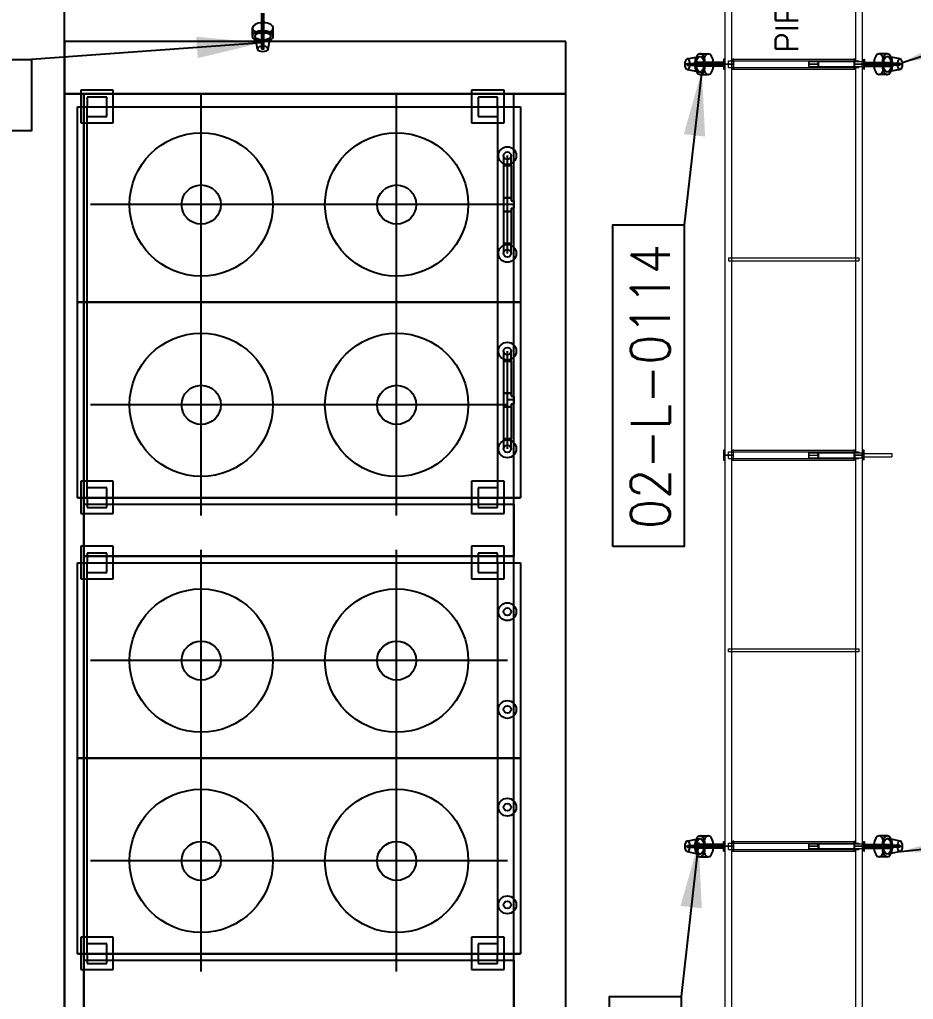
# Model space of a CAD drawing. Header units: inches. Extents: x 295136 to 296247, y 2627183 to 2627409.
# Drawn here: x 295225.21 to 295238.94, y 2627247.23 to 2627262.27 of the extents above; entities that cross this region are included whole.
import ezdxf
from ezdxf.enums import TextEntityAlignment as Align

# ---------------------------------------------------------------- set-up
doc = ezdxf.new("R2010")
doc.units = ezdxf.units.IN
doc.header["$MEASUREMENT"] = 0
for name, color, linetype in [('_Auto', 7, 'Continuous'), ('Default', 7, 'Continuous'), ('EQUIPMENT LAYOUT-EMBED 1_DWG$0$Default', 7, 'Continuous'), ('EQUIPMENT LAYOUT-EMBED 1_DWG$0$DwgTemplate', 7, 'Continuous'), ('Layer 1', 7, 'Continuous'), ('Layout', 6, 'Continuous'), ('REV.D CLOUD', 2, 'Continuous'), ('硅胶总平面底图 工艺装置区', 253, 'Continuous')]:
    doc.layers.add(name, color=color, linetype=linetype)
doc.styles.add('HZTXT', font='txt_qlt.shx', dxfattribs={"width": 0.7, "bigfont": 'hztxt.shx'})
doc.styles.add('txt.shx', font='')
doc.styles.get('txt.shx').set_extended_font_data('txt.shx')
doc.dimstyles.new('ISO-25', dxfattribs={"dimtxt": 2.5, "dimasz": 2.5, "dimexe": 1.25, "dimexo": 0.625, "dimtad": 1, "dimtxsty": 'HZTXT', "dimcen": 2.5, "dimclrd": 256, "dimclre": 256, "dimclrt": 256, "dimadec": 4, "dimazin": 0, "dimtfac": 1, "dimtmove": 0, "dimatfit": 3, "dimfxl": 1, "dimlwd": -1, "dimlwe": -1, "dimarcsym": 0})

# ---------------------------------------------------------------- blocks, each defined once
blk = doc.blocks.new('A$C55974CAD')
at = {"layer": 'EQUIPMENT LAYOUT-EMBED 1_DWG$0$Default', "color": 7, "lineweight": 25}
for centre in [(17.95, 15.6), (19.45, 15.6), (20.95, 15.6), (22.45, 15.6), (24.95, 15.6), (26.45, 15.6), (27.95, 15.6), (29.45, 15.6)]:
    blk.add_circle(centre, 0.137, dxfattribs=at)
at = {"layer": 'EQUIPMENT LAYOUT-EMBED 1_DWG$0$DwgTemplate', "color": 7, "lineweight": 25}
for p, q in [((0, 22.4), (61, 22.4)), ((16.956, 22.15), (16.956, 21.65)), ((16.956, 22.15), (16.956, 21.65)), ((17.2, 22.15), (16.956, 22.15)), ((17.2, 22.15), (16.956, 22.15)), ((17.456, 22.15), (17.2, 22.15)), ((17.456, 22.15), (17.2, 22.15)), ((17.456, 21.65), (17.456, 22.15)), ((17.456, 21.65), (17.456, 22.15)), ((23.2, 22.15), (22.956, 22.15)), ((23.2, 22.15), (22.956, 22.15)), ((22.956, 22.15), (22.956, 21.65)), ((22.956, 22.15), (22.956, 21.65)), ((23.456, 22.15), (23.2, 22.15)), ((23.456, 22.15), (23.2, 22.15)), ((23.456, 21.65), (23.456, 22.15)), ((23.456, 21.65), (23.456, 22.15)), ((24.2, 22.15), (23.956, 22.15)), ((24.2, 22.15), (23.956, 22.15)), ((23.956, 22.15), (23.956, 21.65)), ((23.956, 22.15), (23.956, 21.65)), ((24.456, 22.15), (24.2, 22.15)), ((24.456, 22.15), (24.2, 22.15)), ((24.456, 21.65), (24.456, 22.15)), ((24.456, 21.65), (24.456, 22.15)), ((30.2, 22.15), (29.956, 22.15)), ((30.2, 22.15), (29.956, 22.15)), ((29.956, 22.15), (29.956, 21.65)), ((29.956, 22.15), (29.956, 21.65)), ((30.456, 22.15), (30.2, 22.15)), ((30.456, 22.15), (30.2, 22.15)), ((30.456, 21.65), (30.456, 22.15)), ((30.456, 21.65), (30.456, 22.15)), ((17.1, 22.05), (17.1, 21.75)), ((17.1, 22.05), (17.1, 21.75)), ((23.2, 22.1), (17.2, 22.1)), ((17.2, 22.1), (23.2, 22.1)), ((17.35, 21.75), (17.35, 22.05)), ((17.35, 21.75), (17.35, 22.05)), ((23.05, 22.05), (23.05, 21.75)), ((23.05, 22.05), (23.05, 21.75)), ((23.3, 21.75), (23.3, 22.05)), ((23.3, 22.05), (23.3, 21.75)), ((24.1, 22.05), (24.1, 21.75)), ((24.1, 22.05), (24.1, 21.75)), ((30.2, 22.1), (24.2, 22.1)), ((24.2, 22.1), (30.2, 22.1)), ((24.35, 21.75), (24.35, 22.05)), ((24.35, 21.75), (24.35, 22.05)), ((30.05, 22.05), (30.05, 21.75)), ((30.05, 22.05), (30.05, 21.75)), ((17.2, 21.75), (17.35, 21.75)), ((17.2, 21.75), (17.35, 21.75)), ((23.05, 21.75), (23.2, 21.75)), ((23.05, 21.75), (23.2, 21.75)), ((24.2, 21.75), (24.35, 21.75)), ((24.2, 21.75), (24.35, 21.75)), ((30.05, 21.75), (30.2, 21.75)), ((30.05, 21.75), (30.2, 21.75)), ((16.956, 21.65), (17.1, 21.65)), ((16.956, 21.65), (17.1, 21.65)), ((17.2, 21.65), (17.456, 21.65)), ((17.2, 21.65), (17.456, 21.65)), ((22.956, 21.65), (23.2, 21.65)), ((22.956, 21.65), (23.2, 21.65)), ((23.3, 21.65), (23.456, 21.65)), ((23.3, 21.65), (23.456, 21.65)), ((23.956, 21.65), (24.1, 21.65)), ((23.956, 21.65), (24.1, 21.65)), ((24.2, 21.65), (24.456, 21.65)), ((24.2, 21.65), (24.456, 21.65)), ((29.956, 21.65), (30.2, 21.65)), ((29.956, 21.65), (30.2, 21.65)), ((30.4, 21.65), (30.456, 21.65)), ((30.4, 21.65), (30.456, 21.65)), ((16.956, 16.15), (16.956, 15.65)), ((16.956, 16.15), (16.956, 15.65)), ((17.1, 16.15), (16.956, 16.15)), ((17.1, 16.15), (16.956, 16.15)), ((17.456, 16.15), (17.2, 16.15)), ((17.456, 16.15), (17.2, 16.15)), ((17.456, 15.65), (17.456, 16.15)), ((17.456, 15.65), (17.456, 16.15)), ((23.2, 16.15), (22.956, 16.15)), ((23.2, 16.15), (22.956, 16.15)), ((22.956, 16.15), (22.956, 15.65)), ((22.956, 16.15), (22.956, 15.65)), ((23.456, 16.15), (23.3, 16.15)), ((23.456, 16.15), (23.3, 16.15)), ((23.456, 15.65), (23.456, 16.15)), ((23.456, 15.65), (23.456, 16.15)), ((24.1, 16.15), (23.956, 16.15)), ((24.1, 16.15), (23.956, 16.15)), ((23.956, 16.15), (23.956, 15.65)), ((23.956, 16.15), (23.956, 15.65)), ((24.456, 16.15), (24.2, 16.15)), ((24.456, 16.15), (24.2, 16.15)), ((24.456, 15.65), (24.456, 16.15)), ((24.456, 15.65), (24.456, 16.15)), ((30.2, 16.15), (29.956, 16.15)), ((30.2, 16.15), (29.956, 16.15)), ((29.956, 16.15), (29.956, 15.65)), ((29.956, 16.15), (29.956, 15.65)), ((30.456, 16.15), (30.4, 16.15)), ((30.456, 16.15), (30.4, 16.15)), ((30.456, 15.65), (30.456, 16.15)), ((30.456, 15.65), (30.456, 16.15)), ((17.1, 16.05), (17.1, 15.75)), ((17.1, 16.05), (17.1, 15.75)), ((17.35, 16.05), (17.2, 16.05)), ((17.35, 16.05), (17.2, 16.05)), ((17.35, 15.75), (17.35, 16.05)), ((17.35, 15.75), (17.35, 16.05)), ((23.05, 16.05), (23.05, 15.75)), ((23.05, 16.05), (23.05, 15.75)), ((23.2, 16.05), (23.05, 16.05)), ((23.2, 16.05), (23.05, 16.05)), ((23.3, 15.75), (23.3, 16.05)), ((23.3, 16.05), (23.3, 15.75)), ((24.1, 16.05), (24.1, 15.75)), ((24.1, 16.05), (24.1, 15.75)), ((24.35, 16.05), (24.2, 16.05)), ((24.35, 16.05), (24.2, 16.05)), ((24.35, 15.75), (24.35, 16.05)), ((24.35, 15.75), (24.35, 16.05)), ((30.05, 16.05), (30.05, 15.75)), ((30.05, 16.05), (30.05, 15.75)), ((30.2, 16.05), (30.05, 16.05)), ((30.2, 16.05), (30.05, 16.05)), ((16.956, 15.65), (17.1, 15.65)), ((16.956, 15.65), (17.1, 15.65)), ((17.2, 15.65), (17.456, 15.65)), ((17.2, 15.65), (17.456, 15.65)), ((22.956, 15.65), (23.2, 15.65)), ((22.956, 15.65), (23.2, 15.65)), ((23.3, 15.65), (23.456, 15.65)), ((23.3, 15.65), (23.456, 15.65)), ((23.956, 15.65), (24.1, 15.65)), ((23.956, 15.65), (24.1, 15.65)), ((24.2, 15.65), (24.456, 15.65)), ((24.2, 15.65), (24.456, 15.65)), ((25.102, 15.657), (24.95, 15.657)), ((25.102, 15.6), (25.102, 15.657)), ((25.595, 15.657), (25.102, 15.657)), ((25.102, 15.657), (25.102, 15.6)), ((25.595, 15.657), (25.595, 15.543)), ((25.805, 15.657), (25.595, 15.657)), ((25.595, 15.6), (25.595, 15.657)), ((25.805, 15.657), (25.805, 15.543)), ((25.805, 15.6), (25.805, 15.657)), ((26.298, 15.657), (25.805, 15.657)), ((26.298, 15.657), (26.298, 15.6)), ((26.45, 15.657), (26.298, 15.657)), ((26.298, 15.6), (26.298, 15.657)), ((28.102, 15.657), (27.95, 15.657)), ((28.102, 15.657), (28.102, 15.6)), ((28.102, 15.543), (28.102, 15.657)), ((28.595, 15.657), (28.102, 15.657)), ((28.595, 15.657), (28.595, 15.543)), ((28.805, 15.657), (28.595, 15.657)), ((28.595, 15.543), (28.595, 15.657)), ((28.805, 15.657), (28.805, 15.543)), ((28.805, 15.543), (28.805, 15.657)), ((29.298, 15.657), (28.805, 15.657)), ((29.298, 15.657), (29.298, 15.6)), ((29.45, 15.657), (29.298, 15.657)), ((29.298, 15.543), (29.298, 15.657)), ((29.956, 15.65), (30.2, 15.65)), ((29.956, 15.65), (30.2, 15.65)), ((30.4, 15.65), (30.456, 15.65)), ((30.4, 15.65), (30.456, 15.65)), ((17.2, 15.5), (23.2, 15.5)), ((17.2, 15.5), (23.2, 15.5)), ((24.2, 15.5), (30.2, 15.5)), ((24.2, 15.5), (30.2, 15.5)), ((24.95, 15.6), (25.102, 15.6)), ((24.95, 15.543), (25.102, 15.543)), ((25.102, 15.6), (25.595, 15.6)), ((25.102, 15.543), (25.102, 15.6)), ((25.102, 15.6), (25.102, 15.6)), ((25.102, 15.6), (25.102, 15.6)), ((25.102, 15.6), (25.102, 15.543)), ((25.595, 15.543), (25.102, 15.543)), ((25.595, 15.6), (25.805, 15.6)), ((25.595, 15.6), (25.595, 15.6)), ((25.595, 15.543), (25.595, 15.6)), ((25.643, 15.543), (25.595, 15.543)), ((25.643, 15.543), (25.643, 15.495)), ((25.643, 15.495), (25.7, 15.495)), ((25.7, 15.495), (25.7, 15.6)), ((25.7, 15.495), (25.7, 15.495)), ((25.7, 15.495), (25.757, 15.495)), ((25.805, 15.543), (25.757, 15.543)), ((25.757, 15.543), (25.757, 15.495)), ((25.805, 15.6), (25.805, 15.6)), ((25.805, 15.6), (25.805, 15.6)), ((25.805, 15.6), (26.298, 15.6)), ((25.805, 15.543), (25.805, 15.6)), ((26.298, 15.543), (25.805, 15.543)), ((26.298, 15.6), (26.298, 15.6)), ((26.298, 15.6), (26.298, 15.6)), ((26.298, 15.6), (26.45, 15.6)), ((26.298, 15.6), (26.298, 15.543)), ((26.298, 15.543), (26.298, 15.6)), ((26.298, 15.543), (26.45, 15.543)), ((27.95, 15.6), (28.102, 15.6)), ((27.95, 15.543), (28.102, 15.543)), ((28.102, 15.6), (28.102, 15.6)), ((28.102, 15.6), (28.102, 15.6)), ((28.102, 15.6), (28.102, 15.543)), ((28.102, 15.6), (28.595, 15.6)), ((28.595, 15.543), (28.102, 15.543)), ((28.595, 15.6), (28.805, 15.6)), ((28.595, 15.6), (28.595, 15.6)), ((28.643, 15.543), (28.595, 15.543)), ((28.643, 15.543), (28.643, 15.495)), ((28.643, 15.495), (28.7, 15.495)), ((28.7, 15.495), (28.7, 15.6)), ((28.7, 15.495), (28.7, 15.495)), ((28.7, 15.495), (28.757, 15.495)), ((28.805, 15.543), (28.757, 15.543)), ((28.757, 15.543), (28.757, 15.495)), ((28.805, 15.6), (28.805, 15.6)), ((28.805, 15.6), (28.805, 15.6)), ((28.805, 15.6), (29.298, 15.6)), ((29.298, 15.543), (28.805, 15.543)), ((29.298, 15.6), (29.298, 15.6)), ((29.298, 15.6), (29.298, 15.6)), ((29.298, 15.6), (29.45, 15.6)), ((29.298, 15.6), (29.298, 15.543)), ((29.298, 15.543), (29.45, 15.543))]:
    blk.add_line(p, q, dxfattribs=at)
at = {"layer": 'EQUIPMENT LAYOUT-EMBED 1_DWG$0$DwgTemplate', "color": 5, "lineweight": 25}
for p, q in [((30.4, 22.4), (9.9, 22.4)), ((31.2, 22.4), (30.4, 22.4)), ((30.4, 14.7), (30.4, 22.4)), ((30.4, 22.4), (30.4, 14.7)), ((30.4, 22.4), (30.4, 22.1)), ((30.4, 22.4), (30.4, 22.1)), ((17.2, 22.05), (17.2, 22.2)), ((17.2, 22.2), (17.2, 22.05)), ((17.2, 22.2), (20.2, 22.2)), ((17.2, 22.2), (20.2, 22.2)), ((20.2, 22.2), (23.2, 22.2)), ((20.2, 22.2), (23.2, 22.2)), ((20.2, 22.05), (20.2, 22.2)), ((20.2, 22.2), (20.2, 22.05)), ((20.2, 22.2), (20.2, 22.05)), ((20.2, 22.2), (20.2, 22.05)), ((23.2, 22.2), (23.2, 22.05)), ((23.2, 22.2), (23.2, 22.05)), ((24.2, 22.2), (27.2, 22.2)), ((24.2, 22.2), (27.2, 22.2)), ((24.2, 22.05), (24.2, 22.2)), ((24.2, 22.2), (24.2, 22.05)), ((27.2, 22.05), (27.2, 22.2)), ((27.2, 22.2), (27.2, 22.05)), ((27.2, 22.2), (30.2, 22.2)), ((27.2, 22.2), (30.2, 22.2)), ((27.2, 22.2), (27.2, 22.05)), ((27.2, 22.2), (27.2, 22.05)), ((30.2, 22.2), (30.2, 22.05)), ((30.2, 22.2), (30.2, 22.05)), ((17.2, 22.1), (16.2, 22.1)), ((16.2, 22.1), (17.2, 22.1)), ((16.3, 22.1), (17.1, 22.1)), ((16.3, 22.1), (17.1, 22.1)), ((17.05, 22.05), (17.05, 21.75)), ((17.05, 22.05), (17.05, 21.75)), ((17.2, 22.05), (17.05, 22.05)), ((17.2, 22.05), (17.05, 22.05)), ((17.1, 22.1), (17.1, 22.05)), ((17.1, 22.1), (17.1, 22.05)), ((17.2, 15.75), (17.2, 22.05)), ((17.2, 22.05), (17.2, 15.75)), ((17.2, 22.05), (20.2, 22.05)), ((17.2, 22.05), (20.2, 22.05)), ((20.2, 22.05), (23.2, 22.05)), ((20.2, 22.05), (23.2, 22.05)), ((20.2, 15.75), (20.2, 22.05)), ((20.2, 22.05), (20.2, 15.75)), ((20.2, 22.05), (20.2, 15.75)), ((20.2, 22.05), (20.2, 15.75)), ((24.2, 22.1), (23.2, 22.1)), ((23.2, 22.1), (24.2, 22.1)), ((23.2, 22.05), (23.2, 15.75)), ((23.2, 22.05), (23.2, 15.75)), ((23.35, 22.05), (23.2, 22.05)), ((23.35, 22.05), (23.2, 22.05)), ((23.3, 22.05), (23.3, 22.1)), ((23.3, 22.1), (23.3, 22.05)), ((23.3, 22.1), (24.1, 22.1)), ((23.3, 22.1), (24.1, 22.1)), ((23.35, 21.75), (23.35, 22.05)), ((23.35, 21.75), (23.35, 22.05)), ((24.2, 22.05), (24.05, 22.05)), ((24.2, 22.05), (24.05, 22.05)), ((24.05, 22.05), (24.05, 21.75)), ((24.05, 22.05), (24.05, 21.75)), ((24.1, 22.1), (24.1, 22.05)), ((24.1, 22.1), (24.1, 22.05)), ((24.2, 15.75), (24.2, 22.05)), ((24.2, 22.05), (24.2, 15.75)), ((24.2, 22.05), (27.2, 22.05)), ((24.2, 22.05), (27.2, 22.05)), ((27.2, 15.75), (27.2, 22.05)), ((27.2, 22.05), (27.2, 15.75)), ((27.2, 22.05), (30.2, 22.05)), ((27.2, 22.05), (30.2, 22.05)), ((27.2, 22.05), (27.2, 15.75)), ((27.2, 22.05), (27.2, 15.75)), ((30.4, 22.1), (30.2, 22.1)), ((30.2, 22.1), (30.4, 22.1)), ((30.35, 22.05), (30.2, 22.05)), ((30.35, 22.05), (30.2, 22.05)), ((30.2, 22.05), (30.2, 15.75)), ((30.2, 22.05), (30.2, 15.75)), ((30.35, 21.75), (30.35, 22.05)), ((30.35, 21.75), (30.35, 22.05)), ((17.05, 21.75), (17.2, 21.75)), ((17.05, 21.75), (17.2, 21.75)), ((17.1, 21.75), (17.1, 16.05)), ((17.1, 21.75), (17.1, 16.05)), ((23.2, 21.75), (23.35, 21.75)), ((23.2, 21.75), (23.35, 21.75)), ((23.3, 16.05), (23.3, 21.75)), ((23.3, 21.75), (23.3, 16.05)), ((24.05, 21.75), (24.2, 21.75)), ((24.05, 21.75), (24.2, 21.75)), ((24.1, 21.75), (24.1, 16.05)), ((24.1, 21.75), (24.1, 16.05)), ((30.2, 21.75), (30.35, 21.75)), ((30.2, 21.75), (30.35, 21.75)), ((17.1, 21.65), (17.2, 21.65)), ((17.1, 21.65), (17.2, 21.65)), ((23.2, 21.65), (23.3, 21.65)), ((23.2, 21.65), (23.3, 21.65)), ((24.1, 21.65), (24.2, 21.65)), ((24.1, 21.65), (24.2, 21.65)), ((30.2, 21.65), (30.4, 21.65)), ((30.2, 21.65), (30.4, 21.65)), ((17.2, 16.15), (17.1, 16.15)), ((17.2, 16.15), (17.1, 16.15)), ((23.3, 16.15), (23.2, 16.15)), ((23.3, 16.15), (23.2, 16.15)), ((24.2, 16.15), (24.1, 16.15)), ((24.2, 16.15), (24.1, 16.15)), ((30.4, 16.15), (30.2, 16.15)), ((30.4, 16.15), (30.2, 16.15)), ((17.2, 16.05), (17.05, 16.05)), ((17.2, 16.05), (17.05, 16.05)), ((17.05, 16.05), (17.05, 15.75)), ((17.05, 16.05), (17.05, 15.75)), ((23.35, 16.05), (23.2, 16.05)), ((23.35, 16.05), (23.2, 16.05)), ((23.35, 15.75), (23.35, 16.05)), ((23.35, 15.75), (23.35, 16.05)), ((24.05, 16.05), (24.05, 15.75)), ((24.05, 16.05), (24.05, 15.75)), ((24.2, 16.05), (24.05, 16.05)), ((24.2, 16.05), (24.05, 16.05)), ((30.35, 16.05), (30.2, 16.05)), ((30.35, 16.05), (30.2, 16.05)), ((30.35, 15.75), (30.35, 16.05)), ((30.35, 15.75), (30.35, 16.05)), ((17.05, 15.75), (17.2, 15.75)), ((17.05, 15.75), (17.2, 15.75)), ((17.1, 15.75), (17.1, 15.5)), ((17.1, 15.75), (17.1, 15.5)), ((17.1, 15.65), (17.2, 15.65)), ((17.1, 15.65), (17.2, 15.65)), ((17.2, 15.4), (17.2, 15.75)), ((17.2, 15.75), (17.2, 15.4)), ((20.2, 15.75), (17.2, 15.75)), ((20.2, 15.75), (17.2, 15.75)), ((20.2, 15.4), (20.2, 15.75)), ((20.2, 15.75), (20.2, 15.4)), ((23.2, 15.75), (20.2, 15.75)), ((23.2, 15.75), (20.2, 15.75)), ((20.2, 15.75), (20.2, 15.4)), ((20.2, 15.75), (20.2, 15.4)), ((23.2, 15.75), (23.35, 15.75)), ((23.2, 15.75), (23.35, 15.75)), ((23.2, 15.75), (23.2, 15.4)), ((23.2, 15.75), (23.2, 15.4)), ((23.2, 15.65), (23.3, 15.65)), ((23.2, 15.65), (23.3, 15.65)), ((23.3, 15.5), (23.3, 15.75)), ((23.3, 15.75), (23.3, 15.5)), ((24.05, 15.75), (24.2, 15.75)), ((24.05, 15.75), (24.2, 15.75)), ((24.1, 15.75), (24.1, 15.5)), ((24.1, 15.75), (24.1, 15.5)), ((24.1, 15.65), (24.2, 15.65)), ((24.1, 15.65), (24.2, 15.65)), ((27.2, 15.75), (24.2, 15.75)), ((27.2, 15.75), (24.2, 15.75)), ((24.2, 15.4), (24.2, 15.75)), ((24.2, 15.75), (24.2, 15.4)), ((30.2, 15.75), (27.2, 15.75)), ((30.2, 15.75), (27.2, 15.75)), ((27.2, 15.4), (27.2, 15.75)), ((27.2, 15.75), (27.2, 15.4)), ((27.2, 15.75), (27.2, 15.4)), ((27.2, 15.75), (27.2, 15.4)), ((30.2, 15.75), (30.35, 15.75)), ((30.2, 15.75), (30.35, 15.75)), ((30.2, 15.75), (30.2, 15.4)), ((30.2, 15.75), (30.2, 15.4)), ((30.2, 15.65), (30.4, 15.65)), ((30.2, 15.65), (30.4, 15.65)), ((16.2, 15.5), (17.2, 15.5)), ((16.2, 15.5), (17.2, 15.5)), ((17.1, 15.5), (16.3, 15.5)), ((17.1, 15.5), (16.3, 15.5)), ((23.2, 15.5), (24.2, 15.5)), ((23.2, 15.5), (24.2, 15.5)), ((24.1, 15.5), (23.3, 15.5)), ((24.1, 15.5), (23.3, 15.5)), ((30.2, 15.5), (30.4, 15.5)), ((30.2, 15.5), (30.4, 15.5)), ((30.4, 15.5), (30.4, 14.7)), ((30.4, 15.5), (30.4, 14.7)), ((20.2, 15.4), (17.2, 15.4)), ((20.2, 15.4), (17.2, 15.4)), ((23.2, 15.4), (20.2, 15.4)), ((23.2, 15.4), (20.2, 15.4)), ((27.2, 15.4), (24.2, 15.4)), ((27.2, 15.4), (24.2, 15.4)), ((30.2, 15.4), (27.2, 15.4)), ((30.2, 15.4), (27.2, 15.4))]:
    blk.add_line(p, q, dxfattribs=at)
at = {"layer": 'EQUIPMENT LAYOUT-EMBED 1_DWG$0$DwgTemplate', "color": 54, "lineweight": 25}
for p, q in [((31.2, 14.7), (31.2, 22.4)), ((9.1, 14.7), (31.2, 14.7))]:
    blk.add_line(p, q, dxfattribs=at)
at = {"layer": 'EQUIPMENT LAYOUT-EMBED 1_DWG$0$DwgTemplate', "color": 1, "lineweight": 25}
for p, q in [((18.625, 18.6), (18.625, 22)), ((21.7, 18.6), (21.7, 22)), ((25.625, 18.6), (25.625, 22)), ((28.7, 18.6), (28.7, 22)), ((16.925, 20.3), (17.1, 20.3)), ((17.1, 20.3), (17.2, 20.3)), ((17.2, 20.3), (20.325, 20.3)), ((20, 20.3), (23.2, 20.3)), ((23.2, 20.3), (23.3, 20.3)), ((23.3, 20.3), (23.4, 20.3)), ((23.925, 20.3), (24.1, 20.3)), ((24.1, 20.3), (24.2, 20.3)), ((24.2, 20.3), (27.325, 20.3)), ((27, 20.3), (30.2, 20.3)), ((30.2, 20.3), (30.4, 20.3)), ((18.625, 15.6), (18.625, 19)), ((21.7, 15.6), (21.7, 19)), ((25.625, 15.6), (25.625, 19)), ((28.7, 15.6), (28.7, 19)), ((16.925, 17.3), (17.1, 17.3)), ((17.1, 17.3), (17.2, 17.3)), ((17.2, 17.3), (20.325, 17.3)), ((20, 17.3), (23.2, 17.3)), ((23.2, 17.3), (23.3, 17.3)), ((23.3, 17.3), (23.4, 17.3)), ((23.925, 17.3), (24.1, 17.3)), ((24.1, 17.3), (24.2, 17.3)), ((24.2, 17.3), (27.325, 17.3)), ((27, 17.3), (30.2, 17.3)), ((30.2, 17.3), (30.4, 17.3))]:
    blk.add_line(p, q, dxfattribs=at)
at = {"layer": 'EQUIPMENT LAYOUT-EMBED 1_DWG$0$DwgTemplate', "color": 7, "lineweight": 25}
for centre, radius in [((18.625, 20.3), 1.1), ((18.625, 20.3), 1.1), ((21.7, 20.3), 1.1), ((21.7, 20.3), 1.1), ((25.625, 20.3), 1.1), ((25.625, 20.3), 1.1), ((28.7, 20.3), 1.1), ((28.7, 20.3), 1.1), ((18.625, 20.3), 0.3), ((18.625, 20.3), 0.3), ((21.7, 20.3), 0.3), ((21.7, 20.3), 0.3), ((25.625, 20.3), 0.3), ((25.625, 20.3), 0.3), ((28.7, 20.3), 0.3), ((28.7, 20.3), 0.3), ((18.625, 17.3), 1.1), ((18.625, 17.3), 1.1), ((21.7, 17.3), 1.1), ((21.7, 17.3), 1.1), ((25.625, 17.3), 1.1), ((25.625, 17.3), 1.1), ((28.7, 17.3), 1.1), ((28.7, 17.3), 1.1), ((18.625, 17.3), 0.3), ((18.625, 17.3), 0.3), ((21.7, 17.3), 0.3), ((21.7, 17.3), 0.3), ((25.625, 17.3), 0.3), ((25.625, 17.3), 0.3), ((28.7, 17.3), 0.3), ((28.7, 17.3), 0.3), ((17.95, 15.6), 0.0571), ((19.45, 15.6), 0.0571), ((20.95, 15.6), 0.0571), ((22.45, 15.6), 0.0571), ((24.95, 15.6), 0.0571), ((26.45, 15.6), 0.0571), ((27.95, 15.6), 0.0571), ((29.45, 15.6), 0.0571)]:
    blk.add_circle(centre, radius, dxfattribs=at)
at = {"layer": 'EQUIPMENT LAYOUT-EMBED 1_DWG$0$DwgTemplate', "color": 5, "lineweight": 25}
for centre in [(17.95, 15.6), (19.45, 15.6), (20.95, 15.6), (22.45, 15.6), (24.95, 15.6), (26.45, 15.6), (27.95, 15.6), (29.45, 15.6)]:
    blk.add_circle(centre, 0.137, dxfattribs=at)
at = {"layer": 'Default', "color": 7, "lineweight": 25, "style": 'txt.shx'}
blk.add_text('PIPE RACK', height=0.35, dxfattribs=at).set_placement((31.031, 11.483), align=Align.TOP_LEFT)
blk = doc.blocks.new('pipe rack lighting')
at = {"layer": '硅胶总平面底图 工艺装置区', "color": 1, "linetype": 'Continuous', "lineweight": -3}
for p, q in [((0.361, 0.16), (0.236, 0.16)), ((0, 0.028), (0.448, 0.028)), ((0.236, 0.013), (0, 0.013)), ((0.556, 0.013), (0.236, 0.013)), ((0.42, 0.109), (0.368, 0.12)), ((0.56, 0.08), (0.42, 0.109)), ((0.448, 0.028), (0.448, -0.028)), ((0.236, -0.013), (0, -0.013)), ((0, -0.028), (0.448, -0.028)), ((0.556, -0.013), (0.236, -0.013)), ((0.42, -0.109), (0.368, -0.12)), ((0.56, -0.08), (0.42, -0.109)), ((0.361, -0.16), (0.236, -0.16))]:
    blk.add_line(p, q, dxfattribs=at)
for centre, major_axis, start_param, end_param in [((0.236, 0), (0, 0.16), 4.88962, 7.676751), ((0.361, 0), (0, -0.16), 3.141593, 6.283185), ((0.361, 0), (0, 0.16), 4.88962, 6.283185), ((0.236, 0), (0, 0.16), 1.393566, 1.487366), ((0.236, 0), (0, 0.16), 1.487366, 1.654226), ((0.236, 0), (0, -0.16), 1.39848, 1.748027), ((0.361, 0), (0, -0.16), 1.39848, 1.748027), ((0.556, 0), (0, -0.0802), 3.038311, 6.283185), ((0.556, 0), (0, 0.0802), 3.244874, 6.179904), ((0.236, 0), (0, 0.16), 1.654226, 1.743113), ((0.236, 0), (0, -0.16), 4.884705, 6.283185), ((0.236, 0), (0, -0.16), 0, 1.39848), ((0.361, 0), (0, -0.16), 0, 1.39848), ((0.556, 0), (0, -0.0802), 0, 0.103282)]:
    blk.add_ellipse(centre, major_axis=major_axis, ratio=0.5, start_param=start_param, end_param=end_param, dxfattribs=at)
for centre, major_axis in [((0, 0), (0, 0.0167)), ((0, 0), (0, 0.0167)), ((0, 0), (0, -0.0134)), ((0.361, 0), (0, -0.12)), ((0.556, 0), (0, -0.0134))]:
    blk.add_ellipse(centre, major_axis=major_axis, ratio=0.5, dxfattribs=at)

msp = doc.modelspace()

# ---------------------------------------------------------------- linework, layer by layer
at = {"layer": '_Auto', "color": 7, "linetype": 'Continuous'}
for points in [[(295220.4586, 2627261.6594), (295225.3976, 2627261.6594), (295225.3976, 2627260.5619), (295220.4586, 2627260.5619)], [(295234.3214, 2627254.1812), (295234.3214, 2627259.1202), (295235.4189, 2627259.1202), (295235.4189, 2627254.1812)], [(295234.2711, 2627242.3349), (295234.2711, 2627247.274), (295235.3687, 2627247.274), (295235.3687, 2627242.3349)]]:
    msp.add_lwpolyline(points, close=True, dxfattribs=at)
at = {"layer": 'Layer 1', "color": 0, "lineweight": 5}
for points in [[(295236.149, 2627231.5747), (295236.0483, 2627231.5747), (295236.0483, 2627291.6727)], [(295236.149, 2627231.5747), (295236.149, 2627291.5972)], [(295238.0491, 2627267.5505), (295238.0491, 2627261.6237)], [(295238.1497, 2627267.5505), (295238.1497, 2627261.6237)], [(295236.0232, 2627261.6614), (295236.0232, 2627261.5104)], [(295236.0358, 2627261.6614), (295236.0232, 2627261.6614)], [(295236.0232, 2627261.5104), (295236.0358, 2627261.5104), (295236.0358, 2627261.586), (295236.1742, 2627261.586)], [(295236.1742, 2627261.586), (295236.0358, 2627261.586), (295236.0358, 2627261.6614)], [(295236.0986, 2627261.5356), (295236.0986, 2627261.6363), (295238.0239, 2627261.6363)], [(295236.149, 2627261.6614), (295238.0239, 2627261.6614)], [(295236.1742, 2627261.6614), (295236.1742, 2627261.674)], [(295236.1742, 2627261.5104), (295236.1742, 2627261.6614), (295236.1742, 2627261.586)], [(295236.1742, 2627261.586), (295236.1742, 2627261.5104)], [(295238.1497, 2627261.6237), (295237.3318, 2627261.6237)], [(295237.3318, 2627261.5482), (295238.1497, 2627261.5482), (295238.1497, 2627261.6237)], [(295237.3318, 2627261.5482), (295237.3318, 2627261.6237)], [(295237.3318, 2627261.6237), (295237.3318, 2627261.586)], [(295237.3318, 2627261.6237), (295237.3318, 2627261.5482)], [(295237.3318, 2627261.586), (295237.4702, 2627261.586)], [(295237.4702, 2627261.586), (295237.3318, 2627261.586)], [(295237.3318, 2627261.5482), (295237.3318, 2627261.586)], [(295237.4702, 2627261.6237), (295237.4702, 2627261.5482)], [(295237.4828, 2627261.5482), (295237.4828, 2627261.6237), (295237.4702, 2627261.6237)], [(295237.4702, 2627261.5482), (295237.4828, 2627261.5482)], [(295238.0239, 2627261.6614), (295238.0239, 2627261.5104)], [(295238.0365, 2627261.6614), (295238.0239, 2627261.6614)], [(295238.0365, 2627261.6614), (295238.0491, 2627261.6614)], [(295238.0365, 2627261.5104), (295238.0365, 2627261.6614)], [(295238.0365, 2627261.6363), (295238.0994, 2627261.6363)], [(295238.0365, 2627261.586), (295238.1749, 2627261.586), (295238.1749, 2627261.5104)], [(295238.0491, 2627261.5482), (295238.0491, 2627255.6214)], [(295238.0994, 2627261.6363), (295238.0994, 2627261.6237)], [(295238.0994, 2627261.5482), (295238.0994, 2627261.5356)], [(295238.1497, 2627261.5482), (295238.1497, 2627255.6214)], [(295238.1749, 2627261.586), (295238.1749, 2627261.6614)], [(295238.1749, 2627261.5104), (295238.1749, 2627261.6614)], [(295238.1749, 2627261.6614), (295238.1749, 2627261.5105), (295238.1875, 2627261.5105)], [(295238.1749, 2627261.6614), (295238.1875, 2627261.6614), (295238.1875, 2627261.586)], [(295238.1875, 2627261.5986), (295238.1749, 2627261.5986), (295238.1749, 2627261.586), (295238.1749, 2627261.5734), (295238.1875, 2627261.5734), (295238.1875, 2627261.5986)], [(295238.1875, 2627261.5986), (295238.1749, 2627261.5986), (295238.1749, 2627261.586), (295238.1749, 2627261.5734), (295238.1875, 2627261.5734), (295238.1875, 2627261.5986)], [(295238.1875, 2627261.5986), (295238.1749, 2627261.5986)], [(295238.1749, 2627261.5985), (295238.1749, 2627261.5734), (295238.1875, 2627261.5734), (295238.1875, 2627261.5985), (295238.1749, 2627261.5985)], [(295238.1749, 2627261.5734), (295238.1875, 2627261.5734), (295238.1875, 2627261.586), (295238.1875, 2627261.5985), (295238.1749, 2627261.5985), (295238.1749, 2627261.5734)], [(295238.1749, 2627261.5985), (295238.1749, 2627261.5734), (295238.1875, 2627261.5734), (295238.1875, 2627261.5985), (295238.1749, 2627261.5985)], [(295238.1749, 2627261.586), (295238.1749, 2627261.5734), (295238.1875, 2627261.5734), (295238.1875, 2627261.586)], [(295238.1875, 2627261.5105), (295238.1875, 2627261.586)], [(295236.0986, 2627261.5356), (295238.0239, 2627261.5356)], [(295236.149, 2627261.5104), (295238.0239, 2627261.5104)], [(295236.1742, 2627261.5104), (295236.1742, 2627261.523)], [(295238.0239, 2627261.5104), (295238.0365, 2627261.5104)], [(295238.0365, 2627261.5356), (295238.0994, 2627261.5356)], [(295238.0365, 2627261.5104), (295238.0491, 2627261.5104)], [(295238.1749, 2627261.5104), (295238.1749, 2627261.523)], [(295236.0986, 2627258.6163), (295236.0986, 2627258.5659), (295238.0994, 2627258.5659)], [(295236.0986, 2627258.6163), (295238.0994, 2627258.6163)], [(295238.0994, 2627258.6163), (295238.0994, 2627258.5659)], [(295236.0358, 2627255.6592), (295236.0232, 2627255.6592)], [(295236.0232, 2627255.6592), (295236.0232, 2627255.5082)], [(295236.0358, 2627255.5837), (295236.0358, 2627255.6592)], [(295236.1742, 2627255.5837), (295236.0358, 2627255.5837), (295236.0358, 2627255.5082)], [(295236.0358, 2627255.5837), (295236.1742, 2627255.5837)], [(295236.0986, 2627255.5334), (295236.0986, 2627255.634)], [(295236.0986, 2627255.634), (295238.0239, 2627255.634)], [(295236.0986, 2627255.5334), (295238.0239, 2627255.5334)], [(295236.149, 2627255.6592), (295238.0239, 2627255.6592)], [(295236.1742, 2627255.6592), (295236.1742, 2627255.6718)], [(295236.1742, 2627255.5082), (295236.1742, 2627255.6592)], [(295236.1742, 2627255.5082), (295236.1742, 2627255.6592)], [(295237.3318, 2627255.546), (295238.1497, 2627255.546), (295238.1497, 2627255.6214)], [(295237.3318, 2627255.546), (295237.3318, 2627255.6214), (295238.1497, 2627255.6214)], [(295237.3318, 2627255.5837), (295237.4702, 2627255.5837), (295237.4702, 2627255.6214)], [(295237.3318, 2627255.6214), (295237.3318, 2627255.5837)], [(295237.3318, 2627255.6214), (295237.3318, 2627255.546)], [(295237.3318, 2627255.546), (295237.3318, 2627255.5837)], [(295237.3318, 2627255.5837), (295237.4702, 2627255.5837)], [(295237.3318, 2627255.546), (295237.3318, 2627255.5585)], [(295237.4828, 2627255.6214), (295237.4702, 2627255.6214)], [(295237.4702, 2627255.5837), (295237.4702, 2627255.546)], [(295237.4702, 2627255.546), (295237.4828, 2627255.546)], [(295237.4828, 2627255.546), (295237.4828, 2627255.6214)], [(295238.0365, 2627255.6592), (295238.0239, 2627255.6592), (295238.0239, 2627255.5082)], [(295238.0365, 2627255.5837), (295238.0365, 2627255.5082), (295238.0239, 2627255.5082)], [(295238.0365, 2627255.5837), (295238.0365, 2627255.6592)], [(295238.0365, 2627255.6592), (295238.0491, 2627255.6592)], [(295238.0365, 2627255.634), (295238.0994, 2627255.634)], [(295238.1749, 2627255.5837), (295238.0365, 2627255.5837)], [(295238.0365, 2627255.5837), (295238.1749, 2627255.5837)], [(295238.0365, 2627255.5334), (295238.0994, 2627255.5334)], [(295238.0491, 2627255.546), (295238.0491, 2627249.6192)], [(295238.0994, 2627255.634), (295238.0994, 2627255.6214)], [(295238.0994, 2627255.546), (295238.0994, 2627255.5334)], [(295238.1497, 2627255.6089), (295238.6027, 2627255.6089), (295238.6027, 2627255.5585)], [(295238.1497, 2627255.5585), (295238.6027, 2627255.5585)], [(295238.1497, 2627255.546), (295238.1497, 2627249.6192)], [(295238.1749, 2627255.6592), (295238.1749, 2627255.6718)], [(295238.1749, 2627255.5082), (295238.1749, 2627255.6592), (295238.1749, 2627255.5837)], [(295238.1749, 2627255.5837), (295238.1749, 2627255.5082)], [(295236.0232, 2627255.5082), (295236.0358, 2627255.5082)], [(295236.149, 2627255.5082), (295238.0239, 2627255.5082)], [(295236.1742, 2627255.5082), (295236.1742, 2627255.5208)], [(295238.0365, 2627255.5082), (295238.0491, 2627255.5082)], [(295238.1749, 2627255.5082), (295238.1749, 2627255.5208)], [(295236.0986, 2627252.5637), (295236.0986, 2627252.614)], [(295238.0994, 2627252.614), (295238.0994, 2627252.5637), (295236.0986, 2627252.5637)], [(295236.0986, 2627252.614), (295238.0994, 2627252.614)], [(295236.1742, 2627249.6569), (295236.1742, 2627249.6695)], [(295236.0232, 2627249.5059), (295236.0232, 2627249.6569), (295236.0358, 2627249.6569), (295236.0358, 2627249.5814)], [(295236.0358, 2627249.594), (295236.0232, 2627249.594), (295236.0232, 2627249.5814), (295236.0232, 2627249.5689), (295236.0358, 2627249.5689), (295236.0358, 2627249.594), (295236.0358, 2627249.5814)], [(295236.0358, 2627249.594), (295236.0232, 2627249.594)], [(295236.0358, 2627249.594), (295236.0232, 2627249.594), (295236.0232, 2627249.5814), (295236.0232, 2627249.5689), (295236.0358, 2627249.5689), (295236.0358, 2627249.594)], [(295236.0358, 2627249.594), (295236.0358, 2627249.6066)], [(295236.0358, 2627249.5814), (295236.0358, 2627249.594)], [(295236.0358, 2627249.5059), (295236.0358, 2627249.5814)], [(295236.0986, 2627249.5311), (295236.0986, 2627249.6318), (295238.0239, 2627249.6318)], [(295236.0986, 2627249.5311), (295238.0239, 2627249.5311)], [(295236.149, 2627249.6569), (295238.0239, 2627249.6569)], [(295236.1742, 2627249.5059), (295236.1742, 2627249.6569), (295236.1742, 2627249.5814)], [(295236.1742, 2627249.5814), (295236.1742, 2627249.5059)], [(295236.1742, 2627249.5059), (295236.1742, 2627249.5185)], [(295237.3318, 2627249.6192), (295237.3318, 2627249.5437)], [(295237.3318, 2627249.6192), (295237.3318, 2627249.5814)], [(295237.3318, 2627249.5437), (295237.3318, 2627249.6192), (295238.1497, 2627249.6192)], [(295237.3318, 2627249.5814), (295237.4702, 2627249.5814)], [(295237.4702, 2627249.5814), (295237.3318, 2627249.5814)], [(295237.3318, 2627249.5437), (295237.3318, 2627249.5814)], [(295237.3318, 2627249.5437), (295237.3318, 2627249.5563)], [(295238.1497, 2627249.5437), (295237.3318, 2627249.5437)], [(295237.4702, 2627249.5814), (295237.4702, 2627249.6192), (295237.4828, 2627249.6192), (295237.4828, 2627249.5437)], [(295237.4702, 2627249.5814), (295237.4702, 2627249.5437)], [(295237.4702, 2627249.5437), (295237.4828, 2627249.5437)], [(295238.0365, 2627249.6569), (295238.0239, 2627249.6569)], [(295238.0239, 2627249.6569), (295238.0239, 2627249.5059)], [(295238.0365, 2627249.6569), (295238.0491, 2627249.6569)], [(295238.0365, 2627249.5814), (295238.0365, 2627249.6569)], [(295238.0365, 2627249.6318), (295238.0994, 2627249.6318), (295238.0994, 2627249.6192)], [(295238.0365, 2627249.5059), (295238.0365, 2627249.5814)], [(295238.0365, 2627249.5814), (295238.1749, 2627249.5814), (295238.1749, 2627249.5059)], [(295238.1749, 2627249.5814), (295238.0365, 2627249.5814)], [(295238.0365, 2627249.5311), (295238.0994, 2627249.5311)], [(295238.0491, 2627249.5437), (295238.0491, 2627243.6169)], [(295238.0994, 2627249.5437), (295238.0994, 2627249.5311)], [(295238.1497, 2627249.6192), (295238.1497, 2627249.5437)], [(295238.1497, 2627249.5437), (295238.1497, 2627243.6169)], [(295238.1749, 2627249.6569), (295238.1749, 2627249.5814)], [(295238.1749, 2627249.5059), (295238.1749, 2627249.6569)], [(295238.1749, 2627249.6569), (295238.1749, 2627249.5059), (295238.1875, 2627249.5059)], [(295238.1749, 2627249.6569), (295238.1875, 2627249.6569), (295238.1875, 2627249.5814)], [(295238.1749, 2627249.594), (295238.1749, 2627249.5689), (295238.1875, 2627249.5689), (295238.1875, 2627249.594), (295238.1749, 2627249.594)], [(295238.1749, 2627249.5689), (295238.1875, 2627249.5689), (295238.1875, 2627249.5814), (295238.1875, 2627249.594), (295238.1749, 2627249.594), (295238.1749, 2627249.5689)], [(295238.1749, 2627249.594), (295238.1749, 2627249.5689), (295238.1875, 2627249.5689), (295238.1875, 2627249.594), (295238.1749, 2627249.594)], [(295238.1875, 2627249.594), (295238.1749, 2627249.594), (295238.1749, 2627249.5814), (295238.1749, 2627249.5688), (295238.1875, 2627249.5688), (295238.1875, 2627249.594)], [(295238.1875, 2627249.594), (295238.1749, 2627249.594), (295238.1749, 2627249.5814), (295238.1749, 2627249.5688), (295238.1875, 2627249.5688), (295238.1875, 2627249.594)], [(295238.1875, 2627249.594), (295238.1749, 2627249.594)], [(295238.1749, 2627249.5059), (295238.1749, 2627249.5185)], [(295238.1875, 2627249.5059), (295238.1875, 2627249.5814)], [(295236.0232, 2627249.5059), (295236.0358, 2627249.5059)], [(295236.149, 2627249.5059), (295238.0239, 2627249.5059)], [(295238.0239, 2627249.5059), (295238.0365, 2627249.5059)], [(295238.0365, 2627249.5059), (295238.0491, 2627249.5059)]]:
    msp.add_lwpolyline(points, dxfattribs=at)
at = {"layer": 'Layer 1', "color": 7, "lineweight": 5, "true_color": 0xffffff}
for points in [[(295236.0358, 2627261.5985), (295236.0232, 2627261.5985), (295236.0232, 2627261.586), (295236.0232, 2627261.5734), (295236.0358, 2627261.5734), (295236.0358, 2627261.5985)], [(295236.0232, 2627261.5985), (295236.0232, 2627261.586)], [(295236.0358, 2627261.5985), (295236.0232, 2627261.5985)], [(295236.0358, 2627261.5985), (295236.0232, 2627261.5985), (295236.0232, 2627261.586), (295236.0232, 2627261.5734), (295236.0358, 2627261.5734), (295236.0358, 2627261.5985)], [(295236.0232, 2627261.586), (295236.0232, 2627261.5734), (295236.0358, 2627261.5734), (295236.0358, 2627261.586)], [(295236.0358, 2627261.5985), (295236.0358, 2627261.6111)], [(295236.0358, 2627261.5985), (295236.0358, 2627261.586)], [(295236.0358, 2627261.586), (295236.0358, 2627261.5985)], [(295238.1749, 2627261.586), (295238.0365, 2627261.586)], [(295238.1749, 2627261.5986), (295238.1749, 2627261.586)], [(295238.1875, 2627261.5986), (295238.1875, 2627261.6112)], [(295238.1875, 2627261.5986), (295238.1875, 2627261.586)], [(295238.1875, 2627261.586), (295238.1875, 2627261.5986)], [(295236.0232, 2627249.594), (295236.0232, 2627249.5814)], [(295236.0232, 2627249.5814), (295236.0232, 2627249.5689), (295236.0358, 2627249.5689), (295236.0358, 2627249.5814)], [(295238.1749, 2627249.594), (295238.1749, 2627249.5814)], [(295238.1749, 2627249.5814), (295238.1749, 2627249.5688), (295238.1875, 2627249.5688), (295238.1875, 2627249.5814)], [(295238.1875, 2627249.594), (295238.1875, 2627249.6066)], [(295238.1875, 2627249.594), (295238.1875, 2627249.5814)], [(295238.1875, 2627249.5814), (295238.1875, 2627249.594)]]:
    msp.add_lwpolyline(points, dxfattribs=at)
at = {"layer": 'Layer 1', "color": 0, "lineweight": 5}
msp.add_open_spline([(295236.1742, 2627249.5814), (295236.1742, 2627249.5814), (295236.0358, 2627249.5814), (295236.0358, 2627249.5814), (295236.0358, 2627249.5814), (295236.1742, 2627249.5814), (295236.1742, 2627249.5814)], degree=3, knots=[0, 0, 0, 0, 1, 1, 1, 2, 2, 2, 2], dxfattribs=at)
at = {"layer": '硅胶总平面底图 工艺装置区', "color": 1, "linetype": 'Continuous', "lineweight": -3}
for p, q in [((295228.9357, 2627262.1419), (295228.9357, 2627262.3687)), ((295228.9624, 2627262.1419), (295228.9624, 2627262.3687)), ((295228.7886, 2627262.0168), (295228.7886, 2627262.1419)), ((295228.8403, 2627261.9578), (295228.8293, 2627262.0106)), ((295228.9357, 2627261.8222), (295228.9357, 2627262.1419)), ((295228.9624, 2627261.8222), (295228.9624, 2627262.1419)), ((295229.0578, 2627261.9578), (295229.0688, 2627262.0106)), ((295229.1095, 2627262.0168), (295229.1095, 2627262.1419)), ((295228.8692, 2627261.8181), (295228.8403, 2627261.9578)), ((295229.0289, 2627261.8181), (295229.0578, 2627261.9578))]:
    msp.add_line(p, q, dxfattribs=at)
for centre, major_axis, start_param, end_param in [((295228.949, 2627262.1419), (-0.1605, 0), 4.7958191, 6.2831853), ((295228.949, 2627262.1419), (0.1605, 0), 3.1415927, 7.7705515), ((295228.949, 2627262.1419), (0.1605, 0), 1.4873662, 1.6542264), ((295228.949, 2627262.0168), (-0.1605, 0), 3.1415927, 6.2831853), ((295228.949, 2627262.0168), (0.1605, 0), 3.1415927, 6.2831853), ((295228.949, 2627261.8222), (-0.0802, 0), 3.0383109, 6.2831853), ((295228.949, 2627261.8222), (-0.0802, 0), 0, 0.1032818), ((295228.949, 2627261.8222), (0.0802, 0), 3.2448744, 6.1799035)]:
    msp.add_ellipse(centre, major_axis=major_axis, ratio=0.5, start_param=start_param, end_param=end_param, dxfattribs=at)
for centre, major_axis in [((295228.949, 2627262.0168), (-0.1204, 0)), ((295228.949, 2627261.8222), (-0.0134, 0))]:
    msp.add_ellipse(centre, major_axis=major_axis, ratio=0.5, dxfattribs=at)

# ---------------------------------------------------------------- block references
at = {"rotation": 180}
for p in [(295236.0228, 2627261.586), (295236.0228, 2627249.5814)]:
    msp.add_blockref('pipe rack lighting', p, dxfattribs=at)
for p in [(295238.1739, 2627261.5859), (295238.1739, 2627249.5814)]:
    msp.add_blockref('pipe rack lighting', p)
at = {"layer": 'Layout', "rotation": 90}
msp.add_blockref('A$C55974CAD', (295248.3027, 2627230.7321), dxfattribs=at)

# ---------------------------------------------------------------- texts
at = {"layer": '_Auto', "color": 7, "style": 'HZTXT', "width": 0.9}
msp.add_text('02-L-0114', height=0.6, rotation=90, dxfattribs=at).set_placement((295235.1968, 2627254.4497))

# ---------------------------------------------------------------- leaders
at = {"layer": 'REV.D CLOUD', "color": 136}
for points in [[(295238.7675, 2627261.6134), (295240.7201, 2627262.2476)], [(295228.9357, 2627261.9153), (295225.3976, 2627261.6594)], [(295235.6884, 2627261.4877), (295235.4189, 2627259.1202)], [(295238.7439, 2627249.5011), (295240.763, 2627249.7339)], [(295235.6381, 2627249.6414), (295235.3687, 2627247.274)]]:
    msp.add_leader(points, dimstyle='ISO-25', override={"dimasz": 1, "dimgap": 0.625, "dimtad": 0, "dimclrd": 136}, dxfattribs=at)

doc.saveas('drawing.dxf')
